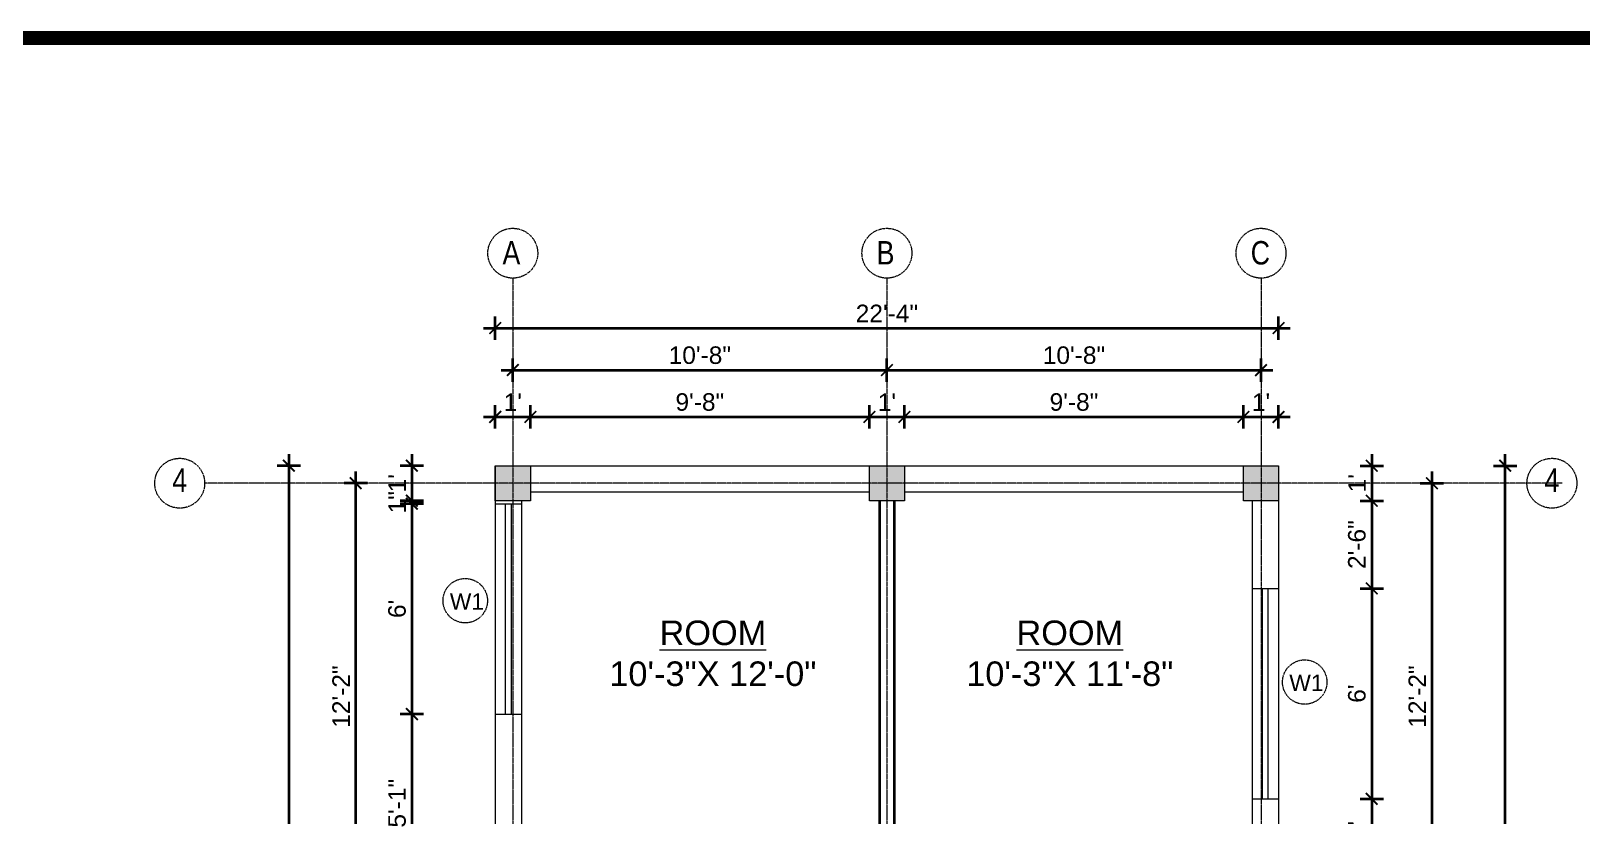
# Model space of a CAD drawing. Header units: inches. Extents: x 160056 to 168773, y -25300 to -22134.
# Drawn here: x 160884 to 161414, y -23369 to -23100 of the extents above; entities that cross this region are included whole.
import ezdxf

# ---------------------------------------------------------------- set-up
doc = ezdxf.new("R2010")
doc.units = ezdxf.units.IN
doc.header["$LTSCALE"] = 0.5
doc.header["$MEASUREMENT"] = 0
doc.header["$PDMODE"] = 66
doc.linetypes.add('CENTER', pattern=[2, 1.25, -0.25, 0.25, -0.25])
for name, color, linetype, lineweight in [('Annotate-Lite.w', 177, 'Continuous', 9), ('Annotations-Bold.w', 177, 'Continuous', 13), ('wall', 1, 'Continuous', 40)]:
    doc.layers.add(name, color=color, linetype=linetype, lineweight=lineweight)
doc.styles.add('ARAIL', font='ARIALN.TTF')
doc.styles.add('gaurav', font='arial.ttf')
doc.styles.get("Standard").update_dxf_attribs({"font": 'arial.ttf'})
doc.dimstyles.new('1 by 96', dxfattribs={"dimtxt": 6, "dimasz": 4, "dimexe": 4, "dimexo": 4, "dimgap": 2, "dimtad": 1, "dimdec": 0, "dimzin": 0, "dimdsep": 46, "dimlunit": 4, "dimtxsty": 'Standard', "dimblk": 'ARCHTICK', "dimcen": 0, "dimdle": 4, "dimadec": 0, "dimazin": 0, "dimtfac": 1, "dimtdec": 0, "dimtix": 1, "dimtofl": 0, "dimtmove": 1, "dimatfit": 3, "dimldrblk": 'ARCHTICK', "dimfxl": 4, "dimfxlon": 1, "dimtolj": 1, "dimtzin": 0, "dimlwd": -1, "dimlwe": -1, "dimarcsym": 0})

# ---------------------------------------------------------------- blocks, each defined once
blk = doc.blocks.new('_ArchTick')
at = {"color": 0, "linetype": 'ByBlock', "const_width": 0.15}
blk.add_lwpolyline([(-0.5, -0.5), (0.5, 0.5)], dxfattribs=at)
blk = doc.blocks.new('*D1495')
at = {"layer": 'Defpoints', "color": 0, "transparency": 16777216}
for p in [(161054.56, -23232.33), (161042.56, -23249.02), (161054.56, -23249.02)]:
    blk.add_point(p, dxfattribs=at)
at = {"layer": 'wall', "color": 0, "transparency": 16777216}
for p, q in [((161038.56, -23232.33), (161058.56, -23232.33)), ((161042.56, -23236.33), (161042.56, -23228.33)), ((161054.56, -23236.33), (161054.56, -23228.33))]:
    blk.add_line(p, q, dxfattribs=at)
at = {"layer": 'wall', "color": 0, "transparency": 16777216, "xscale": 4, "yscale": 4, "zscale": 4, "rotation": 180}
blk.add_blockref('_ArchTick', (161042.56, -23232.33), dxfattribs=at)
at = {"layer": 'wall', "color": 0, "transparency": 16777216, "xscale": 4, "yscale": 4, "zscale": 4}
blk.add_blockref('_ArchTick', (161054.56, -23232.33), dxfattribs=at)
at = {"layer": 'wall', "color": 0, "transparency": 16777216, "insert": (161048.56, -23227.31), "char_height": 6, "attachment_point": 5}
blk.add_mtext("\\A1;1'", dxfattribs=at)
blk = doc.blocks.new('*D1496')
at = {"layer": 'Defpoints', "color": 0, "transparency": 16777216}
for p in [(161170.56, -23232.33), (161054.56, -23249.02), (161170.56, -23249.02)]:
    blk.add_point(p, dxfattribs=at)
at = {"layer": 'wall', "color": 0, "transparency": 16777216}
for p, q in [((161050.56, -23232.33), (161174.56, -23232.33)), ((161054.56, -23236.33), (161054.56, -23228.33)), ((161170.56, -23236.33), (161170.56, -23228.33))]:
    blk.add_line(p, q, dxfattribs=at)
at = {"layer": 'wall', "color": 0, "transparency": 16777216, "xscale": 4, "yscale": 4, "zscale": 4, "rotation": 180}
blk.add_blockref('_ArchTick', (161054.56, -23232.33), dxfattribs=at)
at = {"layer": 'wall', "color": 0, "transparency": 16777216, "xscale": 4, "yscale": 4, "zscale": 4}
blk.add_blockref('_ArchTick', (161170.56, -23232.33), dxfattribs=at)
at = {"layer": 'wall', "color": 0, "transparency": 16777216, "insert": (161112.56, -23227.26), "char_height": 6, "attachment_point": 5}
blk.add_mtext('\\A1;9\'-8"', dxfattribs=at)
blk = doc.blocks.new('*D1497')
at = {"layer": 'Defpoints', "color": 0, "transparency": 16777216}
for p in [(161182.56, -23232.33), (161170.56, -23249.02), (161182.56, -23249.02)]:
    blk.add_point(p, dxfattribs=at)
at = {"layer": 'wall', "color": 0, "transparency": 16777216}
for p, q in [((161166.56, -23232.33), (161186.56, -23232.33)), ((161170.56, -23236.33), (161170.56, -23228.33)), ((161182.56, -23236.33), (161182.56, -23228.33))]:
    blk.add_line(p, q, dxfattribs=at)
at = {"layer": 'wall', "color": 0, "transparency": 16777216, "xscale": 4, "yscale": 4, "zscale": 4, "rotation": 180}
blk.add_blockref('_ArchTick', (161170.56, -23232.33), dxfattribs=at)
at = {"layer": 'wall', "color": 0, "transparency": 16777216, "xscale": 4, "yscale": 4, "zscale": 4}
blk.add_blockref('_ArchTick', (161182.56, -23232.33), dxfattribs=at)
at = {"layer": 'wall', "color": 0, "transparency": 16777216, "insert": (161176.56, -23227.31), "char_height": 6, "attachment_point": 5}
blk.add_mtext("\\A1;1'", dxfattribs=at)
blk = doc.blocks.new('*D1498')
at = {"layer": 'Defpoints', "color": 0, "transparency": 16777216}
for p in [(161298.56, -23232.33), (161182.56, -23249.02), (161298.56, -23249.02)]:
    blk.add_point(p, dxfattribs=at)
at = {"layer": 'wall', "color": 0, "transparency": 16777216}
for p, q in [((161178.56, -23232.33), (161302.56, -23232.33)), ((161182.56, -23236.33), (161182.56, -23228.33)), ((161298.56, -23236.33), (161298.56, -23228.33))]:
    blk.add_line(p, q, dxfattribs=at)
at = {"layer": 'wall', "color": 0, "transparency": 16777216, "xscale": 4, "yscale": 4, "zscale": 4, "rotation": 180}
blk.add_blockref('_ArchTick', (161182.56, -23232.33), dxfattribs=at)
at = {"layer": 'wall', "color": 0, "transparency": 16777216, "xscale": 4, "yscale": 4, "zscale": 4}
blk.add_blockref('_ArchTick', (161298.56, -23232.33), dxfattribs=at)
at = {"layer": 'wall', "color": 0, "transparency": 16777216, "insert": (161240.56, -23227.26), "char_height": 6, "attachment_point": 5}
blk.add_mtext('\\A1;9\'-8"', dxfattribs=at)
blk = doc.blocks.new('*D1499')
at = {"layer": 'Defpoints', "color": 0, "transparency": 16777216}
for p in [(161310.56, -23232.33), (161298.56, -23249.02), (161310.56, -23249.02)]:
    blk.add_point(p, dxfattribs=at)
at = {"layer": 'wall', "color": 0, "transparency": 16777216}
for p, q in [((161294.56, -23232.33), (161314.56, -23232.33)), ((161298.56, -23236.33), (161298.56, -23228.33)), ((161310.56, -23236.33), (161310.56, -23228.33))]:
    blk.add_line(p, q, dxfattribs=at)
at = {"layer": 'wall', "color": 0, "transparency": 16777216, "xscale": 4, "yscale": 4, "zscale": 4, "rotation": 180}
blk.add_blockref('_ArchTick', (161298.56, -23232.33), dxfattribs=at)
at = {"layer": 'wall', "color": 0, "transparency": 16777216, "xscale": 4, "yscale": 4, "zscale": 4}
blk.add_blockref('_ArchTick', (161310.56, -23232.33), dxfattribs=at)
at = {"layer": 'wall', "color": 0, "transparency": 16777216, "insert": (161304.56, -23227.31), "char_height": 6, "attachment_point": 5}
blk.add_mtext("\\A1;1'", dxfattribs=at)
blk = doc.blocks.new('*D1500')
at = {"layer": 'Defpoints', "color": 0, "transparency": 16777216}
for p in [(161176.56, -23216.31), (161048.56, -23249.02), (161176.56, -23249.02)]:
    blk.add_point(p, dxfattribs=at)
at = {"layer": 'wall', "color": 0, "transparency": 16777216}
for p, q in [((161044.56, -23216.31), (161180.56, -23216.31)), ((161048.56, -23220.31), (161048.56, -23212.31)), ((161176.56, -23220.31), (161176.56, -23212.31))]:
    blk.add_line(p, q, dxfattribs=at)
at = {"layer": 'wall', "color": 0, "transparency": 16777216, "xscale": 4, "yscale": 4, "zscale": 4, "rotation": 180}
blk.add_blockref('_ArchTick', (161048.56, -23216.31), dxfattribs=at)
at = {"layer": 'wall', "color": 0, "transparency": 16777216, "xscale": 4, "yscale": 4, "zscale": 4}
blk.add_blockref('_ArchTick', (161176.56, -23216.31), dxfattribs=at)
at = {"layer": 'wall', "color": 0, "transparency": 16777216, "insert": (161112.56, -23211.24), "char_height": 6, "attachment_point": 5}
blk.add_mtext('\\A1;10\'-8"', dxfattribs=at)
blk = doc.blocks.new('*D1501')
at = {"layer": 'Defpoints', "color": 0, "transparency": 16777216}
for p in [(161304.56, -23216.31), (161176.56, -23249.02), (161304.56, -23249.02)]:
    blk.add_point(p, dxfattribs=at)
at = {"layer": 'wall', "color": 0, "transparency": 16777216}
for p, q in [((161172.56, -23216.31), (161308.56, -23216.31)), ((161176.56, -23220.31), (161176.56, -23212.31)), ((161304.56, -23220.31), (161304.56, -23212.31))]:
    blk.add_line(p, q, dxfattribs=at)
at = {"layer": 'wall', "color": 0, "transparency": 16777216, "xscale": 4, "yscale": 4, "zscale": 4, "rotation": 180}
blk.add_blockref('_ArchTick', (161176.56, -23216.31), dxfattribs=at)
at = {"layer": 'wall', "color": 0, "transparency": 16777216, "xscale": 4, "yscale": 4, "zscale": 4}
blk.add_blockref('_ArchTick', (161304.56, -23216.31), dxfattribs=at)
at = {"layer": 'wall', "color": 0, "transparency": 16777216, "insert": (161240.56, -23211.24), "char_height": 6, "attachment_point": 5}
blk.add_mtext('\\A1;10\'-8"', dxfattribs=at)
blk = doc.blocks.new('*D1502')
at = {"layer": 'Defpoints', "color": 0, "transparency": 16777216}
for p in [(161310.56, -23201.92), (161042.56, -23249.02), (161310.56, -23249.02)]:
    blk.add_point(p, dxfattribs=at)
at = {"layer": 'wall', "color": 0, "transparency": 16777216}
for p, q in [((161042.56, -23205.92), (161042.56, -23197.92)), ((161310.56, -23205.92), (161310.56, -23197.92)), ((161038.56, -23201.92), (161314.56, -23201.92))]:
    blk.add_line(p, q, dxfattribs=at)
at = {"layer": 'wall', "color": 0, "transparency": 16777216, "xscale": 4, "yscale": 4, "zscale": 4, "rotation": 180}
blk.add_blockref('_ArchTick', (161042.56, -23201.92), dxfattribs=at)
at = {"layer": 'wall', "color": 0, "transparency": 16777216, "xscale": 4, "yscale": 4, "zscale": 4}
blk.add_blockref('_ArchTick', (161310.56, -23201.92), dxfattribs=at)
at = {"layer": 'wall', "color": 0, "transparency": 16777216, "insert": (161176.56, -23196.91), "char_height": 6, "attachment_point": 5}
blk.add_mtext('\\A1;22\'-4"', dxfattribs=at)
blk = doc.blocks.new('*D1503')
at = {"layer": 'Defpoints', "color": 0, "transparency": 16777216}
for p in [(161042.56, -23249.02), (161014.03, -23261.02), (161042.56, -23261.02)]:
    blk.add_point(p, dxfattribs=at)
at = {"layer": 'wall', "color": 0, "transparency": 16777216}
for p, q in [((161018.03, -23249.02), (161010.03, -23249.02)), ((161014.03, -23245.02), (161014.03, -23265.02)), ((161018.03, -23261.02), (161010.03, -23261.02))]:
    blk.add_line(p, q, dxfattribs=at)
at = {"layer": 'wall', "color": 0, "transparency": 16777216, "xscale": 4, "yscale": 4, "zscale": 4}
for p, rotation in [((161014.03, -23249.02), 90), ((161014.03, -23261.02), 270)]:
    blk.add_blockref('_ArchTick', p, dxfattribs=dict(at, rotation=rotation))
at = {"layer": 'wall', "color": 0, "transparency": 16777216, "insert": (161009.02, -23255.02), "char_height": 6, "attachment_point": 5, "rotation": 90}
blk.add_mtext("\\A1;1'", dxfattribs=at)
blk = doc.blocks.new('*D1504')
at = {"layer": 'Defpoints', "color": 0, "transparency": 16777216}
for p in [(161042.56, -23262.02), (161014.03, -23334.02), (161042.56, -23334.02)]:
    blk.add_point(p, dxfattribs=at)
at = {"layer": 'wall', "color": 0, "transparency": 16777216}
for p, q in [((161014.03, -23258.02), (161014.03, -23338.02)), ((161018.03, -23262.02), (161010.03, -23262.02)), ((161018.03, -23334.02), (161010.03, -23334.02))]:
    blk.add_line(p, q, dxfattribs=at)
at = {"layer": 'wall', "color": 0, "transparency": 16777216, "xscale": 4, "yscale": 4, "zscale": 4}
for p, rotation in [((161014.03, -23262.02), 90), ((161014.03, -23334.02), 270)]:
    blk.add_blockref('_ArchTick', p, dxfattribs=dict(at, rotation=rotation))
at = {"layer": 'wall', "color": 0, "transparency": 16777216, "insert": (161008.97, -23298.02), "char_height": 6, "attachment_point": 5, "rotation": 90}
blk.add_mtext("\\A1;6'", dxfattribs=at)
blk = doc.blocks.new('*D1505')
at = {"layer": 'Defpoints', "color": 0, "transparency": 16777216}
for p in [(161042.56, -23334.02), (161014.03, -23395.02), (161042.56, -23395.02)]:
    blk.add_point(p, dxfattribs=at)
at = {"layer": 'wall', "color": 0, "transparency": 16777216}
for p, q in [((161018.03, -23334.02), (161010.03, -23334.02)), ((161014.03, -23330.02), (161014.03, -23399.02)), ((161018.03, -23395.02), (161010.03, -23395.02))]:
    blk.add_line(p, q, dxfattribs=at)
at = {"layer": 'wall', "color": 0, "transparency": 16777216, "xscale": 4, "yscale": 4, "zscale": 4}
for p, rotation in [((161014.03, -23334.02), 90), ((161014.03, -23395.02), 270)]:
    blk.add_blockref('_ArchTick', p, dxfattribs=dict(at, rotation=rotation))
at = {"layer": 'wall', "color": 0, "transparency": 16777216, "insert": (161008.97, -23364.52), "char_height": 6, "attachment_point": 5, "rotation": 90}
blk.add_mtext('\\A1;5\'-1"', dxfattribs=at)
blk = doc.blocks.new('*D1514')
at = {"layer": 'Defpoints', "color": 0, "transparency": 16777216}
for p in [(160994.82, -23255.02), (161042.56, -23255.02), (161042.56, -23401.02)]:
    blk.add_point(p, dxfattribs=at)
at = {"layer": 'wall', "color": 0, "transparency": 16777216}
for p, q in [((160994.82, -23405.02), (160994.82, -23251.02)), ((160998.82, -23255.02), (160990.82, -23255.02)), ((160998.82, -23401.02), (160990.82, -23401.02))]:
    blk.add_line(p, q, dxfattribs=at)
at = {"layer": 'wall', "color": 0, "transparency": 16777216, "xscale": 4, "yscale": 4, "zscale": 4}
for p, rotation in [((160994.82, -23255.02), 90), ((160994.82, -23401.02), 270)]:
    blk.add_blockref('_ArchTick', p, dxfattribs=dict(at, rotation=rotation))
at = {"layer": 'wall', "color": 0, "transparency": 16777216, "insert": (160989.81, -23328.02), "char_height": 6, "attachment_point": 5, "rotation": 90}
blk.add_mtext('\\A1;12\'-2"', dxfattribs=at)
blk = doc.blocks.new('*D1515')
at = {"layer": 'Defpoints', "color": 0, "transparency": 16777216}
for p in [(161042.56, -23249.02), (160971.94, -23596.02), (161042.56, -23596.02)]:
    blk.add_point(p, dxfattribs=at)
at = {"layer": 'wall', "color": 0, "transparency": 16777216}
for p, q in [((160975.94, -23249.02), (160967.94, -23249.02)), ((160971.94, -23245.02), (160971.94, -23600.02)), ((160975.94, -23596.02), (160967.94, -23596.02))]:
    blk.add_line(p, q, dxfattribs=at)
at = {"layer": 'wall', "color": 0, "transparency": 16777216, "xscale": 4, "yscale": 4, "zscale": 4}
for p, rotation in [((160971.94, -23249.02), 90), ((160971.94, -23596.02), 270)]:
    blk.add_blockref('_ArchTick', p, dxfattribs=dict(at, rotation=rotation))
at = {"layer": 'wall', "color": 0, "transparency": 16777216, "insert": (160966.88, -23422.52), "char_height": 6, "attachment_point": 5, "rotation": 90}
blk.add_mtext('\\A1;28\'-11"', dxfattribs=at)
blk = doc.blocks.new('*D1516')
at = {"layer": 'Defpoints', "color": 0, "transparency": 16777216}
for p in [(161310.56, -23249.02), (161310.56, -23261.02), (161342.43, -23261.02)]:
    blk.add_point(p, dxfattribs=at)
at = {"layer": 'wall', "color": 0, "transparency": 16777216}
for p, q in [((161338.43, -23249.02), (161346.43, -23249.02)), ((161342.43, -23245.02), (161342.43, -23265.02)), ((161338.43, -23261.02), (161346.43, -23261.02))]:
    blk.add_line(p, q, dxfattribs=at)
at = {"layer": 'wall', "color": 0, "transparency": 16777216, "xscale": 4, "yscale": 4, "zscale": 4}
for p, rotation in [((161342.43, -23249.02), 90), ((161342.43, -23261.02), 270)]:
    blk.add_blockref('_ArchTick', p, dxfattribs=dict(at, rotation=rotation))
at = {"layer": 'wall', "color": 0, "transparency": 16777216, "insert": (161337.42, -23255.02), "char_height": 6, "attachment_point": 5, "rotation": 90}
blk.add_mtext("\\A1;1'", dxfattribs=at)
blk = doc.blocks.new('*D1517')
at = {"layer": 'Defpoints', "color": 0, "transparency": 16777216}
for p in [(161310.56, -23261.02), (161310.56, -23291.02), (161342.43, -23291.02)]:
    blk.add_point(p, dxfattribs=at)
at = {"layer": 'wall', "color": 0, "transparency": 16777216}
for p, q in [((161342.43, -23257.02), (161342.43, -23295.02)), ((161338.43, -23261.02), (161346.43, -23261.02)), ((161338.43, -23291.02), (161346.43, -23291.02))]:
    blk.add_line(p, q, dxfattribs=at)
at = {"layer": 'wall', "color": 0, "transparency": 16777216, "xscale": 4, "yscale": 4, "zscale": 4}
for p, rotation in [((161342.43, -23261.02), 90), ((161342.43, -23291.02), 270)]:
    blk.add_blockref('_ArchTick', p, dxfattribs=dict(at, rotation=rotation))
at = {"layer": 'wall', "color": 0, "transparency": 16777216, "insert": (161337.37, -23276.02), "char_height": 6, "attachment_point": 5, "rotation": 90}
blk.add_mtext('\\A1;2\'-6"', dxfattribs=at)
blk = doc.blocks.new('*D1518')
at = {"layer": 'Defpoints', "color": 0, "transparency": 16777216}
for p in [(161310.56, -23291.02), (161310.56, -23363.02), (161342.43, -23363.02)]:
    blk.add_point(p, dxfattribs=at)
at = {"layer": 'wall', "color": 0, "transparency": 16777216}
for p, q in [((161338.43, -23291.02), (161346.43, -23291.02)), ((161342.43, -23287.02), (161342.43, -23367.02)), ((161338.43, -23363.02), (161346.43, -23363.02))]:
    blk.add_line(p, q, dxfattribs=at)
at = {"layer": 'wall', "color": 0, "transparency": 16777216, "xscale": 4, "yscale": 4, "zscale": 4}
for p, rotation in [((161342.43, -23291.02), 90), ((161342.43, -23363.02), 270)]:
    blk.add_blockref('_ArchTick', p, dxfattribs=dict(at, rotation=rotation))
at = {"layer": 'wall', "color": 0, "transparency": 16777216, "insert": (161337.37, -23327.02), "char_height": 6, "attachment_point": 5, "rotation": 90}
blk.add_mtext("\\A1;6'", dxfattribs=at)
blk = doc.blocks.new('*D1519')
at = {"layer": 'Defpoints', "color": 0, "transparency": 16777216}
for p in [(161310.56, -23363.02), (161310.56, -23395.02), (161342.43, -23395.02)]:
    blk.add_point(p, dxfattribs=at)
at = {"layer": 'wall', "color": 0, "transparency": 16777216}
for p, q in [((161342.43, -23359.02), (161342.43, -23399.02)), ((161338.43, -23363.02), (161346.43, -23363.02)), ((161338.43, -23395.02), (161346.43, -23395.02))]:
    blk.add_line(p, q, dxfattribs=at)
at = {"layer": 'wall', "color": 0, "transparency": 16777216, "xscale": 4, "yscale": 4, "zscale": 4}
for p, rotation in [((161342.43, -23363.02), 90), ((161342.43, -23395.02), 270)]:
    blk.add_blockref('_ArchTick', p, dxfattribs=dict(at, rotation=rotation))
at = {"layer": 'wall', "color": 0, "transparency": 16777216, "insert": (161337.37, -23379.02), "char_height": 6, "attachment_point": 5, "rotation": 90}
blk.add_mtext('\\A1;2\'-8"', dxfattribs=at)
blk = doc.blocks.new('*D1527')
at = {"layer": 'Defpoints', "color": 0, "transparency": 16777216}
for p in [(161310.56, -23255.02), (161310.56, -23401.02), (161363.03, -23401.02)]:
    blk.add_point(p, dxfattribs=at)
at = {"layer": 'wall', "color": 0, "transparency": 16777216}
for p, q in [((161363.03, -23251.02), (161363.03, -23405.02)), ((161359.03, -23255.02), (161367.03, -23255.02)), ((161359.03, -23401.02), (161367.03, -23401.02))]:
    blk.add_line(p, q, dxfattribs=at)
at = {"layer": 'wall', "color": 0, "transparency": 16777216, "xscale": 4, "yscale": 4, "zscale": 4}
for p, rotation in [((161363.03, -23255.02), 90), ((161363.03, -23401.02), 270)]:
    blk.add_blockref('_ArchTick', p, dxfattribs=dict(at, rotation=rotation))
at = {"layer": 'wall', "color": 0, "transparency": 16777216, "insert": (161358.02, -23328.02), "char_height": 6, "attachment_point": 5, "rotation": 90}
blk.add_mtext('\\A1;12\'-2"', dxfattribs=at)
blk = doc.blocks.new('*D1530')
at = {"layer": 'Defpoints', "color": 0, "transparency": 16777216}
for p in [(161182.56, -23249.02), (161388.12, -23249.02), (161182.56, -23596.02)]:
    blk.add_point(p, dxfattribs=at)
at = {"layer": 'wall', "color": 0, "transparency": 16777216}
for p, q in [((161384.12, -23249.02), (161392.12, -23249.02)), ((161388.12, -23600.02), (161388.12, -23245.02)), ((161384.12, -23596.02), (161392.12, -23596.02))]:
    blk.add_line(p, q, dxfattribs=at)
at = {"layer": 'wall', "color": 0, "transparency": 16777216, "xscale": 4, "yscale": 4, "zscale": 4}
for p, rotation in [((161388.12, -23249.02), 90), ((161388.12, -23596.02), 270)]:
    blk.add_blockref('_ArchTick', p, dxfattribs=dict(at, rotation=rotation))
at = {"layer": 'wall', "color": 0, "transparency": 16777216, "insert": (161383.06, -23422.52), "char_height": 6, "attachment_point": 5, "rotation": 90}
blk.add_mtext('\\A1;28\'-11"', dxfattribs=at)
blk = doc.blocks.new('*D1492')
at = {"layer": 'Defpoints', "color": 0, "transparency": 16777216}
for p in [(161014.03, -23261.02), (161014.03, -23261.02), (161042.56, -23262.02)]:
    blk.add_point(p, dxfattribs=at)
at = {"layer": 'wall', "color": 0, "transparency": 16777216}
for p, q in [((161018.03, -23262.02), (161010.03, -23262.02)), ((161014.03, -23261.02), (161018.03, -23261.02))]:
    blk.add_line(p, q, dxfattribs=at)
at = {"layer": 'wall', "color": 0, "transparency": 16777216, "insert": (161009.02, -23261.52), "char_height": 6, "attachment_point": 5, "rotation": 90}
blk.add_mtext('\\A1;1"', dxfattribs=at)

msp = doc.modelspace()

# ---------------------------------------------------------------- hatches: boundary and pattern name
at = {"layer": 'wall'}
for points in [[(161054.56, -23249.02), (161042.56, -23249.02), (161042.56, -23261.02), (161054.56, -23261.02)], [(161182.56, -23249.02), (161170.56, -23249.02), (161170.56, -23261.02), (161182.56, -23261.02)], [(161310.56, -23249.02), (161298.56, -23249.02), (161298.56, -23261.02), (161310.56, -23261.02)]]:
    msp.add_hatch(color=256, dxfattribs=at).paths.add_polyline_path(points)

# ---------------------------------------------------------------- linework, layer by layer
at = {"const_width": 4.8}
msp.add_lwpolyline([(163182.44, -25251.71), (163182.44, -23102.68), (160199.64, -23102.68), (160199.64, -25251.71)], close=True, dxfattribs=at)
at = {"layer": 'Annotate-Lite.w', "color": 1}
for p, q in [((161042.56, -23249.02), (161310.56, -23249.02)), ((161310.56, -23249.02), (161310.56, -23291.02)), ((161054.56, -23258.02), (161170.56, -23258.02)), ((161182.56, -23258.02), (161298.56, -23258.02)), ((161301.56, -23261.02), (161301.56, -23291.02)), ((161042.56, -23334.02), (161042.56, -23408.02)), ((161051.56, -23334.02), (161051.56, -23408.02)), ((161301.56, -23363.02), (161301.56, -23395.02)), ((161310.56, -23363.02), (161310.56, -23396.02))]:
    msp.add_line(p, q, dxfattribs=at)
at = {"layer": 'Annotate-Lite.w'}
msp.add_line((161042.56, -23249.02), (161042.56, -23261.02), dxfattribs=at)
at = {"layer": 'Annotate-Lite.w', "color": 3}
for p, q in [((161042.56, -23261.02), (161042.56, -23334.02)), ((161042.56, -23262.02), (161051.56, -23262.02)), ((161046.06, -23334.02), (161046.06, -23262.02)), ((161048.06, -23334.02), (161048.06, -23262.02)), ((161051.56, -23261.02), (161051.56, -23334.02)), ((161301.56, -23291.02), (161310.56, -23291.02)), ((161301.56, -23291.02), (161301.56, -23363.02)), ((161305.06, -23363.02), (161305.06, -23291.02)), ((161307.06, -23363.02), (161307.06, -23291.02)), ((161310.56, -23291.02), (161310.56, -23363.02)), ((161042.56, -23334.02), (161051.56, -23334.02)), ((161301.56, -23363.02), (161310.56, -23363.02))]:
    msp.add_line(p, q, dxfattribs=at)
at = {"layer": 'Annotate-Lite.w'}
for points in [[(161042.56, -23249.02), (161054.56, -23249.02), (161054.56, -23261.02), (161042.56, -23261.02)], [(161170.56, -23249.02), (161182.56, -23249.02), (161182.56, -23261.02), (161170.56, -23261.02)], [(161298.56, -23249.02), (161310.56, -23249.02), (161310.56, -23261.02), (161298.56, -23261.02)]]:
    msp.add_lwpolyline(points, close=True, dxfattribs=at)
at = {"layer": 'Annotations-Bold.w', "color": 0, "linetype": 'CENTER', "ltscale": 0.3}
for p, q in [((161048.56, -23184.84), (161048.56, -23687.08)), ((161176.56, -23184.84), (161176.56, -23687.08)), ((161304.56, -23184.84), (161304.56, -23687.08)), ((161407.57, -23255.02), (160943.14, -23255.02))]:
    msp.add_line(p, q, dxfattribs=at)
for centre, radius in [((161048.56, -23176.31), 8.53), ((161176.56, -23176.31), 8.53), ((161304.56, -23176.31), 8.53), ((160934.6, -23255.02), 8.53), ((161404.08, -23255.02), 8.53), ((161032.29, -23295.22), 7.6), ((161319.51, -23323.06), 7.6)]:
    msp.add_circle(centre, radius, dxfattribs=at)
at = {"layer": 'wall'}
for p, q in [((161174.06, -23261.02), (161174.06, -23395.02)), ((161179.06, -23261.02), (161179.06, -23395.02))]:
    msp.add_line(p, q, dxfattribs=at)

# ---------------------------------------------------------------- texts
at = {"layer": 'Annotations-Bold.w', "color": 0, "linetype": 'CENTER', "ltscale": 0.3, "attachment_point": 1}
for s, width, insert, char_height, style in [('A', 6.5393, (161045.03, -23172.17), 8, 'ARAIL'), ('B', 6.5393, (161173.03, -23172.17), 8, 'ARAIL'), ('C', 6.5393, (161301.03, -23172.17), 8, 'ARAIL'), ('4', 6.5393, (160932.05, -23249.97), 8, 'ARAIL'), ('4', 6.5393, (161401.53, -23249.97), 8, 'ARAIL'), ('W1', 8, (161027.01, -23292.67), 5.6, 'gaurav'), ('W1', 8, (161314.23, -23320.51), 5.6, 'gaurav')]:
    msp.add_mtext_dynamic_manual_height_columns(s, width=width, gutter_width=100, heights=[0], dxfattribs=dict(at, insert=insert, char_height=char_height, style=style))
at = {"layer": 'Annotations-Bold.w', "color": 0, "linetype": 'CENTER', "ltscale": 0.3, "char_height": 8.4, "width": 77.2712, "attachment_point": 2, "style": 'gaurav'}
for s, insert in [('{\\LROOM\\P}10\'-3"X 12\'-0"', (161117.02, -23302)), ('{\\LROOM\\P}10\'-3"X 11\'-8"', (161239.13, -23302))]:
    msp.add_mtext(s, dxfattribs=dict(at, insert=insert))

# ---------------------------------------------------------------- dimensions: what is measured, and where the dimension line sits
at = {"layer": 'wall'}
for base, p1, p2, picture, middle in [((161310.56, -23201.92), (161042.56, -23249.02), (161310.56, -23249.02), '*D1502', (161176.56, -23196.91)), ((161176.56, -23216.31), (161048.56, -23249.02), (161176.56, -23249.02), '*D1500', (161112.56, -23211.24)), ((161304.56, -23216.31), (161176.56, -23249.02), (161304.56, -23249.02), '*D1501', (161240.56, -23211.24)), ((161054.56, -23232.33), (161042.56, -23249.02), (161054.56, -23249.02), '*D1495', (161048.56, -23227.31)), ((161170.56, -23232.33), (161054.56, -23249.02), (161170.56, -23249.02), '*D1496', (161112.56, -23227.26)), ((161182.56, -23232.33), (161170.56, -23249.02), (161182.56, -23249.02), '*D1497', (161176.56, -23227.31)), ((161298.56, -23232.33), (161182.56, -23249.02), (161298.56, -23249.02), '*D1498', (161240.56, -23227.26)), ((161310.56, -23232.33), (161298.56, -23249.02), (161310.56, -23249.02), '*D1499', (161304.56, -23227.31))]:
    dim = msp.add_linear_dim(base=base, p1=p1, p2=p2, dimstyle='1 by 96', dxfattribs=at)
    dim.commit()
    dim.dimension.update_dxf_attribs({"geometry": picture, "text_midpoint": middle})
for base, p1, p2, picture, middle in [((160971.94, -23596.02), (161042.56, -23249.02), (161042.56, -23596.02), '*D1515', (160966.88, -23422.52)), ((161014.03, -23261.02), (161042.56, -23249.02), (161042.56, -23261.02), '*D1503', (161009.02, -23255.02)), ((161388.12, -23249.02), (161182.56, -23596.02), (161182.56, -23249.02), '*D1530', (161383.06, -23422.52)), ((161342.43, -23261.02), (161310.56, -23249.02), (161310.56, -23261.02), '*D1516', (161337.42, -23255.02)), ((160994.82, -23255.02), (161042.56, -23401.02), (161042.56, -23255.02), '*D1514', (160989.81, -23328.02)), ((161363.03, -23401.02), (161310.56, -23255.02), (161310.56, -23401.02), '*D1527', (161358.02, -23328.02)), ((161014.03, -23334.02), (161042.56, -23262.02), (161042.56, -23334.02), '*D1504', (161008.97, -23298.02)), ((161014.03, -23261.02), (161042.56, -23262.02), (161014.03, -23261.02), '*D1492', (161009.02, -23261.52)), ((161342.43, -23291.02), (161310.56, -23261.02), (161310.56, -23291.02), '*D1517', (161337.37, -23276.02)), ((161342.43, -23363.02), (161310.56, -23291.02), (161310.56, -23363.02), '*D1518', (161337.37, -23327.02)), ((161014.03, -23395.02), (161042.56, -23334.02), (161042.56, -23395.02), '*D1505', (161008.97, -23364.52)), ((161342.43, -23395.02), (161310.56, -23363.02), (161310.56, -23395.02), '*D1519', (161337.37, -23379.02))]:
    dim = msp.add_linear_dim(base=base, p1=p1, p2=p2, angle=90, dimstyle='1 by 96', dxfattribs=at)
    dim.commit()
    dim.dimension.update_dxf_attribs({"geometry": picture, "text_midpoint": middle})

doc.saveas('drawing.dxf')
